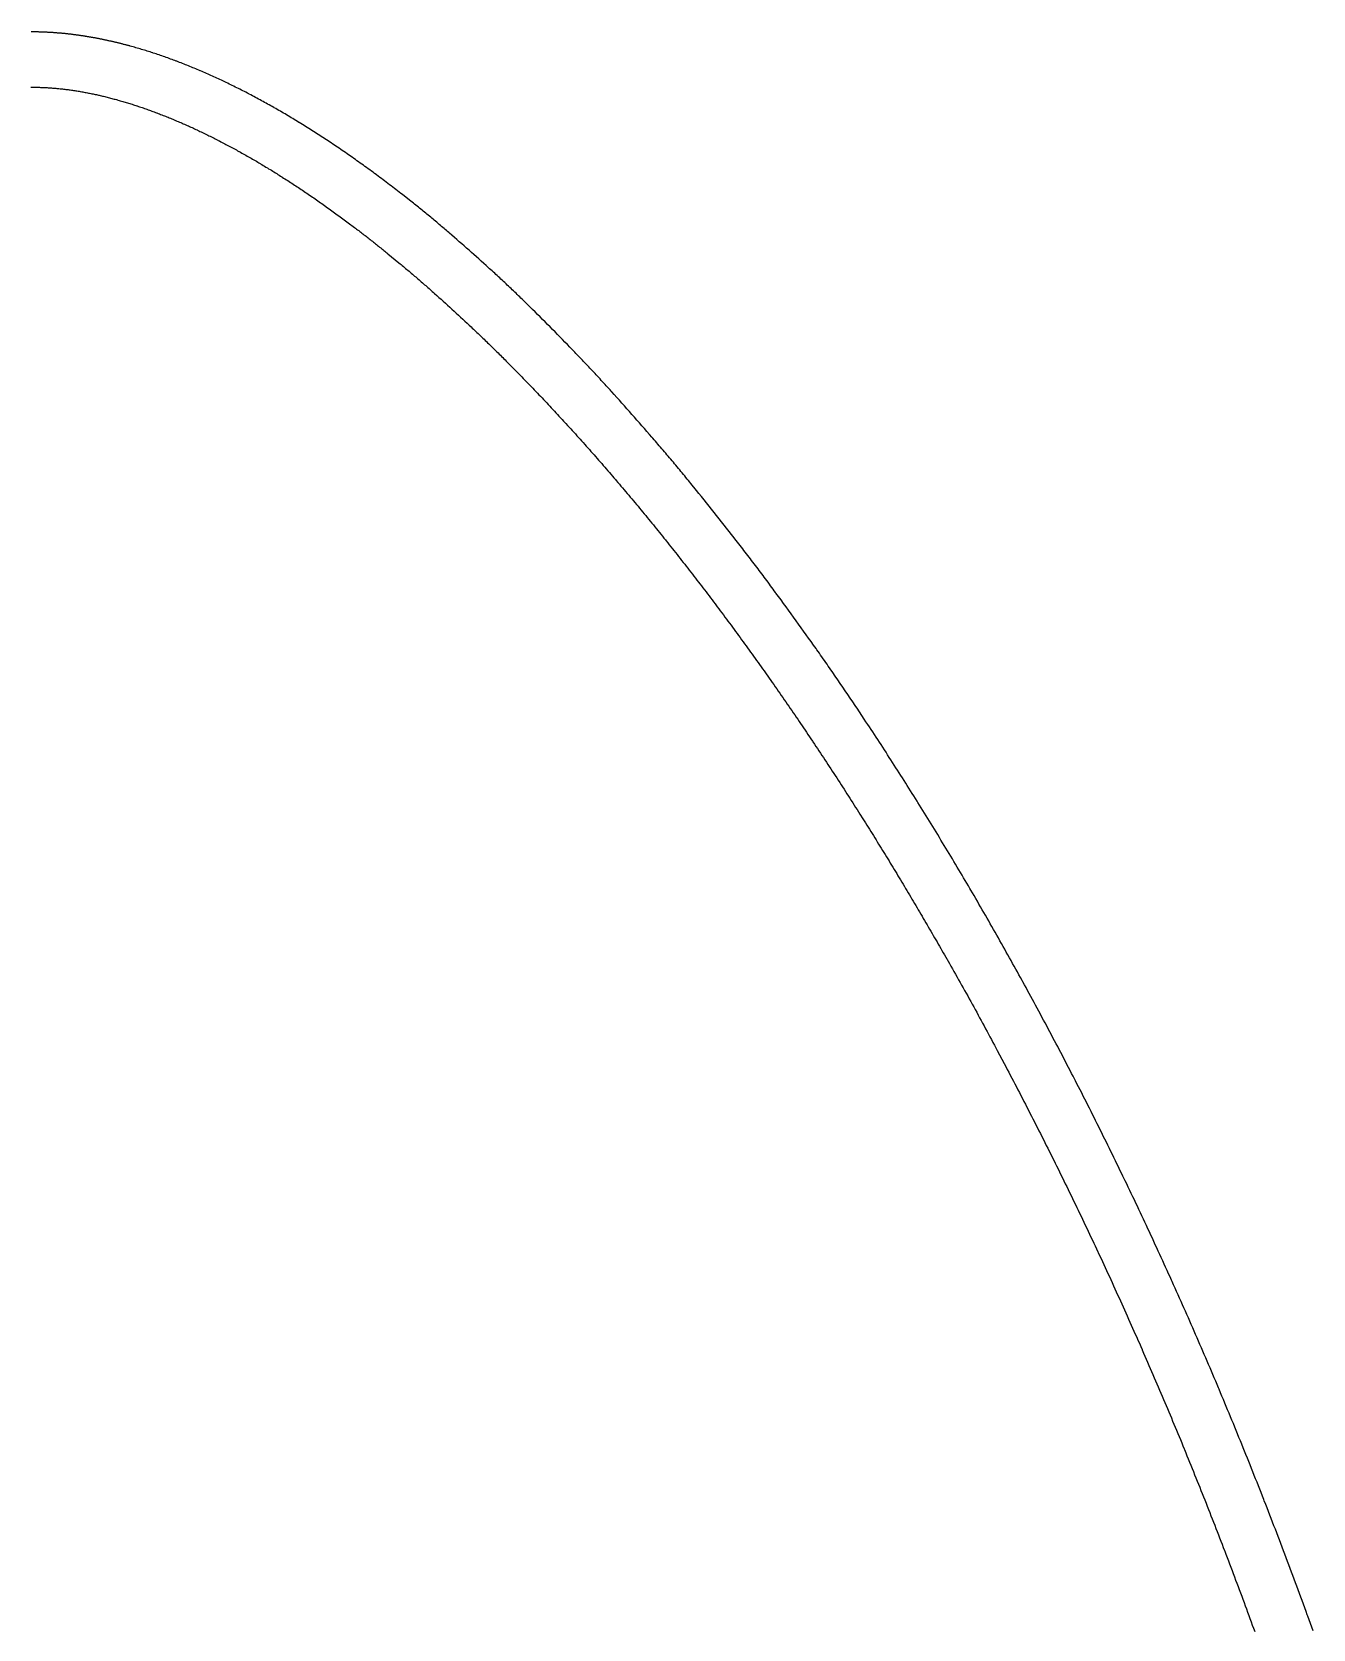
# Model space of a CAD drawing. Extents: x -7325 to -371, y -3238 to 133.
# Drawn here: x -4007.3 to -3677.7, y -1522.4 to -1111.6 of the extents above; entities that cross this region are included whole.
import ezdxf

# ---------------------------------------------------------------- set-up
doc = ezdxf.new("R2010")
doc.units = 0
doc.header["$MEASUREMENT"] = 0
doc.layers.add('NAILERS', color=7, linetype='CONTINUOUS')

msp = doc.modelspace()

# ---------------------------------------------------------------- linework, layer by layer
at = {"layer": 'NAILERS'}
for points in [[(-3677.66, -1522.92), (-3678, -1521.98), (-3678.34, -1521.04), (-3678.68, -1520.09), (-3679.02, -1519.15), (-3679.14, -1518.81), (-3679.47, -1517.89), (-3679.81, -1516.97), (-3680.15, -1516.05), (-3680.48, -1515.13), (-3680.82, -1514.21), (-3681.16, -1513.29), (-3681.5, -1512.37), (-3681.84, -1511.45), (-3682.18, -1510.53), (-3682.52, -1509.62), (-3682.86, -1508.7), (-3683.2, -1507.78), (-3683.54, -1506.86), (-3683.89, -1505.94), (-3684.23, -1505.03), (-3684.58, -1504.11), (-3684.92, -1503.19), (-3685.27, -1502.28), (-3685.62, -1501.36), (-3685.97, -1500.45), (-3686.31, -1499.53), (-3686.66, -1498.61), (-3687.01, -1497.7), (-3687.36, -1496.78), (-3687.72, -1495.87), (-3688.07, -1494.96), (-3688.42, -1494.04), (-3688.78, -1493.13), (-3689.13, -1492.22), (-3689.49, -1491.3), (-3689.84, -1490.39), (-3690.2, -1489.48), (-3690.33, -1489.14), (-3690.68, -1488.25), (-3691.03, -1487.35), (-3691.38, -1486.46), (-3691.73, -1485.57), (-3692.08, -1484.68), (-3692.44, -1483.79), (-3692.79, -1482.91), (-3693.14, -1482.02), (-3693.5, -1481.13), (-3693.85, -1480.24), (-3694.21, -1479.35), (-3694.57, -1478.46), (-3694.92, -1477.58), (-3695.28, -1476.69), (-3695.64, -1475.8), (-3696, -1474.91), (-3696.36, -1474.03), (-3696.72, -1473.14), (-3697.08, -1472.26), (-3697.45, -1471.37), (-3697.81, -1470.48), (-3698.17, -1469.6), (-3698.54, -1468.71), (-3698.9, -1467.83), (-3699.27, -1466.95), (-3699.64, -1466.06), (-3700, -1465.18), (-3700.37, -1464.3), (-3700.74, -1463.41), (-3701.11, -1462.53), (-3701.48, -1461.65), (-3701.85, -1460.76), (-3702, -1460.42), (-3702.36, -1459.56), (-3702.72, -1458.7), (-3703.08, -1457.84), (-3703.45, -1456.98), (-3703.81, -1456.12), (-3704.18, -1455.26), (-3704.55, -1454.4), (-3704.91, -1453.55), (-3705.28, -1452.69), (-3705.65, -1451.83), (-3706.02, -1450.97), (-3706.39, -1450.12), (-3706.76, -1449.26), (-3707.13, -1448.4), (-3707.5, -1447.55), (-3707.88, -1446.69), (-3708.25, -1445.83), (-3708.62, -1444.98), (-3709, -1444.12), (-3709.37, -1443.27), (-3709.75, -1442.41), (-3710.13, -1441.56), (-3710.51, -1440.71), (-3710.88, -1439.85), (-3711.26, -1439), (-3711.64, -1438.15), (-3712.02, -1437.29), (-3712.4, -1436.44), (-3712.78, -1435.59), (-3713.17, -1434.74), (-3713.55, -1433.89), (-3713.93, -1433.04), (-3714.09, -1432.69), (-3714.46, -1431.86), (-3714.84, -1431.03), (-3715.22, -1430.2), (-3715.59, -1429.37), (-3715.97, -1428.55), (-3716.35, -1427.72), (-3716.73, -1426.89), (-3717.1, -1426.06), (-3717.48, -1425.24), (-3717.87, -1424.41), (-3718.25, -1423.58), (-3718.63, -1422.76), (-3719.01, -1421.93), (-3719.39, -1421.11), (-3719.78, -1420.28), (-3720.16, -1419.46), (-3720.55, -1418.63), (-3720.93, -1417.81), (-3721.32, -1416.99), (-3721.71, -1416.16), (-3722.1, -1415.34), (-3722.48, -1414.52), (-3722.87, -1413.7), (-3723.26, -1412.87), (-3723.65, -1412.05), (-3724.04, -1411.23), (-3724.44, -1410.41), (-3724.83, -1409.59), (-3725.22, -1408.77), (-3725.62, -1407.95), (-3726.01, -1407.13), (-3726.41, -1406.31), (-3726.57, -1405.96), (-3726.96, -1405.16), (-3727.35, -1404.36), (-3727.73, -1403.57), (-3728.12, -1402.77), (-3728.51, -1401.97), (-3728.9, -1401.18), (-3729.28, -1400.38), (-3729.67, -1399.59), (-3730.06, -1398.79), (-3730.46, -1398), (-3730.85, -1397.21), (-3731.24, -1396.41), (-3731.63, -1395.62), (-3732.03, -1394.82), (-3732.42, -1394.03), (-3732.82, -1393.24), (-3733.21, -1392.45), (-3733.61, -1391.66), (-3734.01, -1390.86), (-3734.4, -1390.07), (-3734.8, -1389.28), (-3735.2, -1388.49), (-3735.6, -1387.7), (-3736, -1386.91), (-3736.4, -1386.12), (-3736.8, -1385.33), (-3737.2, -1384.54), (-3737.61, -1383.75), (-3738.01, -1382.97), (-3738.41, -1382.18), (-3738.82, -1381.39), (-3739.22, -1380.6), (-3739.41, -1380.25), (-3739.8, -1379.49), (-3740.2, -1378.72), (-3740.59, -1377.96), (-3740.99, -1377.19), (-3741.39, -1376.43), (-3741.78, -1375.67), (-3742.18, -1374.9), (-3742.58, -1374.14), (-3742.98, -1373.38), (-3743.38, -1372.62), (-3743.78, -1371.86), (-3744.18, -1371.09), (-3744.59, -1370.33), (-3744.99, -1369.57), (-3745.39, -1368.81), (-3745.8, -1368.05), (-3746.2, -1367.29), (-3746.61, -1366.53), (-3747.01, -1365.78), (-3747.42, -1365.02), (-3747.83, -1364.26), (-3748.23, -1363.5), (-3748.64, -1362.74), (-3749.05, -1361.99), (-3749.46, -1361.23), (-3749.87, -1360.47), (-3750.28, -1359.72), (-3750.7, -1358.96), (-3751.11, -1358.21), (-3751.52, -1357.45), (-3751.93, -1356.7), (-3752.35, -1355.94), (-3752.54, -1355.59), (-3752.95, -1354.85), (-3753.35, -1354.12), (-3753.75, -1353.39), (-3754.16, -1352.66), (-3754.56, -1351.93), (-3754.97, -1351.2), (-3755.38, -1350.47), (-3755.78, -1349.74), (-3756.19, -1349.01), (-3756.6, -1348.28), (-3757.01, -1347.55), (-3757.42, -1346.83), (-3757.83, -1346.1), (-3758.24, -1345.37), (-3758.65, -1344.64), (-3759.06, -1343.92), (-3759.47, -1343.19), (-3759.89, -1342.47), (-3760.3, -1341.74), (-3760.72, -1341.02), (-3761.13, -1340.29), (-3761.55, -1339.57), (-3761.96, -1338.84), (-3762.38, -1338.12), (-3762.8, -1337.39), (-3763.22, -1336.67), (-3763.63, -1335.95), (-3764.05, -1335.23), (-3764.47, -1334.5), (-3764.89, -1333.78), (-3765.32, -1333.06), (-3765.74, -1332.34), (-3765.95, -1331.98), (-3766.36, -1331.28), (-3766.77, -1330.59), (-3767.18, -1329.89), (-3767.59, -1329.19), (-3768, -1328.5), (-3768.41, -1327.8), (-3768.83, -1327.1), (-3769.24, -1326.41), (-3769.65, -1325.71), (-3770.07, -1325.02), (-3770.48, -1324.32), (-3770.9, -1323.63), (-3771.32, -1322.93), (-3771.73, -1322.24), (-3772.15, -1321.55), (-3772.57, -1320.86), (-3772.99, -1320.16), (-3773.41, -1319.47), (-3773.83, -1318.78), (-3774.25, -1318.09), (-3774.67, -1317.4), (-3775.09, -1316.71), (-3775.52, -1316.02), (-3775.94, -1315.33), (-3776.36, -1314.64), (-3776.79, -1313.95), (-3777.21, -1313.26), (-3777.64, -1312.57), (-3778.07, -1311.88), (-3778.49, -1311.2), (-3778.92, -1310.51), (-3779.35, -1309.82), (-3779.57, -1309.46), (-3779.99, -1308.8), (-3780.4, -1308.13), (-3780.82, -1307.47), (-3781.24, -1306.81), (-3781.65, -1306.15), (-3782.07, -1305.48), (-3782.49, -1304.82), (-3782.91, -1304.16), (-3783.33, -1303.5), (-3783.75, -1302.84), (-3784.17, -1302.18), (-3784.59, -1301.52), (-3785.01, -1300.86), (-3785.43, -1300.2), (-3785.86, -1299.54), (-3786.28, -1298.88), (-3786.7, -1298.23), (-3787.13, -1297.57), (-3787.55, -1296.91), (-3787.98, -1296.26), (-3788.41, -1295.6), (-3788.83, -1294.94), (-3789.26, -1294.29), (-3789.69, -1293.63), (-3790.12, -1292.98), (-3790.55, -1292.32), (-3790.98, -1291.67), (-3791.41, -1291.02), (-3791.84, -1290.36), (-3792.27, -1289.71), (-3792.71, -1289.06), (-3793.14, -1288.4), (-3795.01, -1285.59), (-3795.32, -1285.12), (-3795.64, -1284.64), (-3795.96, -1284.17), (-3796.28, -1283.69), (-3796.6, -1283.22), (-3796.92, -1282.74), (-3797.24, -1282.27), (-3797.56, -1281.79), (-3797.88, -1281.32), (-3798.2, -1280.85), (-3798.52, -1280.37), (-3798.84, -1279.9), (-3799.16, -1279.43), (-3799.49, -1278.96), (-3799.81, -1278.48), (-3800.13, -1278.01), (-3800.46, -1277.54), (-3800.78, -1277.07), (-3801.11, -1276.6), (-3801.43, -1276.13), (-3801.76, -1275.66), (-3802.08, -1275.19), (-3802.41, -1274.72), (-3802.74, -1274.25), (-3803.06, -1273.78), (-3803.39, -1273.31), (-3803.72, -1272.85), (-3804.05, -1272.38), (-3804.38, -1271.91), (-3804.71, -1271.44), (-3805.04, -1270.98), (-3805.37, -1270.51), (-3805.56, -1270.24), (-3806.2, -1269.34), (-3806.84, -1268.44), (-3807.48, -1267.54), (-3808.12, -1266.65), (-3808.76, -1265.75), (-3809.4, -1264.85), (-3810.05, -1263.96), (-3810.69, -1263.06), (-3811.34, -1262.17), (-3811.98, -1261.28), (-3812.63, -1260.38), (-3813.28, -1259.49), (-3813.93, -1258.6), (-3814.57, -1257.71), (-3815.23, -1256.82), (-3815.88, -1255.93), (-3815.98, -1255.79), (-3816.3, -1255.35), (-3816.62, -1254.92), (-3816.94, -1254.48), (-3817.26, -1254.05), (-3817.58, -1253.61), (-3817.9, -1253.18), (-3818.22, -1252.74), (-3818.55, -1252.31), (-3818.87, -1251.88), (-3819.19, -1251.44), (-3819.52, -1251.01), (-3819.84, -1250.58), (-3820.17, -1250.15), (-3820.49, -1249.71), (-3820.82, -1249.28), (-3821.15, -1248.85), (-3821.47, -1248.42), (-3821.8, -1247.99), (-3822.13, -1247.56), (-3822.46, -1247.13), (-3822.78, -1246.7), (-3823.11, -1246.27), (-3823.44, -1245.84), (-3823.77, -1245.41), (-3824.1, -1244.98), (-3824.43, -1244.56), (-3824.76, -1244.13), (-3825.1, -1243.7), (-3825.43, -1243.27), (-3825.76, -1242.85), (-3826.09, -1242.42), (-3826.43, -1241.99), (-3826.63, -1241.73), (-3827.28, -1240.91), (-3827.92, -1240.09), (-3828.56, -1239.28), (-3829.2, -1238.46), (-3829.85, -1237.64), (-3830.49, -1236.83), (-3831.14, -1236.01), (-3831.79, -1235.2), (-3832.44, -1234.39), (-3833.09, -1233.58), (-3833.73, -1232.77), (-3834.39, -1231.95), (-3835.04, -1231.14), (-3835.69, -1230.33), (-3836.34, -1229.53), (-3837, -1228.72), (-3837.1, -1228.58), (-3837.42, -1228.19), (-3837.75, -1227.79), (-3838.07, -1227.4), (-3838.39, -1227.01), (-3838.71, -1226.61), (-3839.03, -1226.22), (-3839.36, -1225.82), (-3839.68, -1225.43), (-3840, -1225.04), (-3840.33, -1224.65), (-3840.65, -1224.26), (-3840.98, -1223.86), (-3841.3, -1223.47), (-3841.63, -1223.08), (-3841.96, -1222.69), (-3842.28, -1222.3), (-3842.61, -1221.91), (-3842.94, -1221.52), (-3843.27, -1221.13), (-3843.6, -1220.75), (-3843.93, -1220.36), (-3844.25, -1219.97), (-3844.58, -1219.58), (-3844.91, -1219.19), (-3845.25, -1218.81), (-3845.58, -1218.42), (-3845.91, -1218.03), (-3846.24, -1217.65), (-3846.57, -1217.26), (-3846.91, -1216.88), (-3847.24, -1216.49), (-3847.57, -1216.11), (-3847.8, -1215.85), (-3848.44, -1215.11), (-3849.08, -1214.38), (-3849.72, -1213.64), (-3850.36, -1212.91), (-3851.01, -1212.18), (-3851.65, -1211.45), (-3852.3, -1210.72), (-3852.94, -1209.99), (-3853.59, -1209.26), (-3854.23, -1208.53), (-3854.88, -1207.8), (-3855.53, -1207.07), (-3856.18, -1206.35), (-3856.83, -1205.62), (-3857.48, -1204.9), (-3858.13, -1204.17), (-3858.25, -1204.04), (-3858.57, -1203.69), (-3858.89, -1203.34), (-3859.21, -1202.98), (-3859.53, -1202.63), (-3859.85, -1202.28), (-3860.17, -1201.93), (-3860.49, -1201.58), (-3860.82, -1201.22), (-3861.14, -1200.87), (-3861.46, -1200.52), (-3861.79, -1200.17), (-3862.11, -1199.83), (-3862.43, -1199.48), (-3862.76, -1199.13), (-3863.08, -1198.78), (-3863.41, -1198.43), (-3863.73, -1198.08), (-3864.06, -1197.74), (-3864.39, -1197.39), (-3864.71, -1197.04), (-3865.04, -1196.7), (-3865.37, -1196.35), (-3865.7, -1196.01), (-3866.02, -1195.66), (-3866.35, -1195.32), (-3866.68, -1194.98), (-3867.01, -1194.63), (-3867.34, -1194.29), (-3867.67, -1193.95), (-3868.01, -1193.6), (-3868.34, -1193.26), (-3868.67, -1192.92), (-3868.92, -1192.67), (-3869.55, -1192.02), (-3870.18, -1191.37), (-3870.82, -1190.72), (-3871.46, -1190.07), (-3872.09, -1189.42), (-3872.73, -1188.78), (-3873.37, -1188.13), (-3874.01, -1187.49), (-3874.65, -1186.84), (-3875.29, -1186.2), (-3875.93, -1185.56), (-3876.57, -1184.92), (-3877.22, -1184.27), (-3877.86, -1183.63), (-3878.51, -1183), (-3879.15, -1182.36), (-3879.28, -1182.23), (-3879.6, -1181.92), (-3879.91, -1181.61), (-3880.23, -1181.3), (-3880.54, -1180.99), (-3880.86, -1180.68), (-3881.18, -1180.37), (-3881.5, -1180.06), (-3881.81, -1179.76), (-3882.13, -1179.45), (-3882.45, -1179.14), (-3882.77, -1178.83), (-3883.09, -1178.53), (-3883.41, -1178.22), (-3883.73, -1177.92), (-3884.05, -1177.61), (-3884.38, -1177.31), (-3884.7, -1177), (-3885.02, -1176.7), (-3885.34, -1176.4), (-3885.67, -1176.09), (-3885.99, -1175.79), (-3886.31, -1175.49), (-3886.64, -1175.19), (-3886.96, -1174.89), (-3887.29, -1174.59), (-3887.61, -1174.29), (-3887.94, -1173.99), (-3888.26, -1173.69), (-3888.59, -1173.39), (-3888.92, -1173.09), (-3889.25, -1172.79), (-3889.57, -1172.5), (-3889.84, -1172.25), (-3890.46, -1171.69), (-3891.09, -1171.13), (-3891.71, -1170.57), (-3892.34, -1170), (-3892.97, -1169.44), (-3893.59, -1168.88), (-3894.22, -1168.33), (-3894.85, -1167.77), (-3895.48, -1167.21), (-3896.11, -1166.65), (-3896.74, -1166.1), (-3897.37, -1165.55), (-3898.01, -1164.99), (-3898.64, -1164.44), (-3899.28, -1163.89), (-3899.91, -1163.34), (-3900.05, -1163.22), (-3900.36, -1162.95), (-3900.67, -1162.68), (-3900.98, -1162.42), (-3901.29, -1162.15), (-3901.6, -1161.89), (-3901.91, -1161.62), (-3902.22, -1161.36), (-3902.53, -1161.09), (-3902.85, -1160.83), (-3903.16, -1160.57), (-3903.47, -1160.3), (-3903.79, -1160.04), (-3904.1, -1159.78), (-3904.42, -1159.52), (-3904.73, -1159.26), (-3905.05, -1159), (-3905.36, -1158.74), (-3905.68, -1158.48), (-3906, -1158.22), (-3906.31, -1157.96), (-3906.63, -1157.7), (-3906.95, -1157.45), (-3907.27, -1157.19), (-3907.59, -1156.93), (-3907.9, -1156.68), (-3908.22, -1156.42), (-3908.54, -1156.17), (-3908.86, -1155.91), (-3909.18, -1155.66), (-3909.51, -1155.41), (-3909.83, -1155.15), (-3910.15, -1154.9), (-3912.01, -1153.44), (-3912.42, -1153.12), (-3912.83, -1152.8), (-3913.25, -1152.48), (-3913.66, -1152.16), (-3914.07, -1151.84), (-3914.49, -1151.52), (-3914.9, -1151.2), (-3915.32, -1150.89), (-3915.73, -1150.57), (-3916.15, -1150.25), (-3916.57, -1149.94), (-3916.99, -1149.62), (-3917.4, -1149.31), (-3917.82, -1149), (-3918.24, -1148.69), (-3918.66, -1148.37), (-3918.76, -1148.3), (-3919.17, -1148), (-3919.57, -1147.7), (-3919.98, -1147.4), (-3920.39, -1147.1), (-3920.8, -1146.8), (-3921.21, -1146.5), (-3921.63, -1146.2), (-3922.04, -1145.91), (-3922.45, -1145.61), (-3922.86, -1145.32), (-3923.28, -1145.02), (-3923.69, -1144.73), (-3924.1, -1144.43), (-3924.52, -1144.14), (-3924.93, -1143.85), (-3925.35, -1143.56), (-3925.45, -1143.49), (-3925.85, -1143.21), (-3926.26, -1142.93), (-3926.66, -1142.64), (-3927.07, -1142.37), (-3927.47, -1142.09), (-3927.88, -1141.81), (-3928.29, -1141.53), (-3928.7, -1141.25), (-3929.1, -1140.98), (-3929.51, -1140.7), (-3929.92, -1140.43), (-3930.33, -1140.15), (-3930.74, -1139.88), (-3931.15, -1139.61), (-3931.56, -1139.34), (-3931.97, -1139.07), (-3932.07, -1139), (-3932.47, -1138.74), (-3932.87, -1138.48), (-3933.28, -1138.22), (-3933.68, -1137.96), (-3934.08, -1137.7), (-3934.48, -1137.44), (-3934.88, -1137.19), (-3935.29, -1136.93), (-3935.69, -1136.67), (-3936.09, -1136.42), (-3936.5, -1136.17), (-3936.9, -1135.91), (-3937.31, -1135.66), (-3937.72, -1135.41), (-3938.12, -1135.16), (-3938.53, -1134.91), (-3938.63, -1134.85), (-3939.03, -1134.6), (-3939.42, -1134.36), (-3939.82, -1134.12), (-3940.21, -1133.88), (-3940.61, -1133.65), (-3941.01, -1133.41), (-3941.41, -1133.17), (-3941.81, -1132.94), (-3942.21, -1132.7), (-3942.6, -1132.47), (-3943, -1132.23), (-3943.41, -1132), (-3943.81, -1131.77), (-3944.21, -1131.54), (-3944.61, -1131.31), (-3945.01, -1131.08), (-3945.11, -1131.02), (-3945.5, -1130.8), (-3945.89, -1130.58), (-3946.29, -1130.36), (-3946.68, -1130.14), (-3947.07, -1129.93), (-3947.46, -1129.71), (-3947.85, -1129.49), (-3948.25, -1129.28), (-3948.64, -1129.06), (-3949.04, -1128.85), (-3949.43, -1128.64), (-3949.83, -1128.43), (-3950.22, -1128.21), (-3950.62, -1128), (-3951.02, -1127.8), (-3951.41, -1127.59), (-3951.52, -1127.53), (-3951.9, -1127.33), (-3952.29, -1127.13), (-3952.67, -1126.94), (-3953.06, -1126.74), (-3953.45, -1126.54), (-3953.83, -1126.34), (-3954.22, -1126.15), (-3954.61, -1125.95), (-3955, -1125.76), (-3955.39, -1125.57), (-3955.78, -1125.38), (-3956.17, -1125.19), (-3956.56, -1125), (-3956.95, -1124.81), (-3957.34, -1124.62), (-3957.73, -1124.43), (-3957.83, -1124.38), (-3958.21, -1124.2), (-3958.59, -1124.02), (-3958.97, -1123.85), (-3959.35, -1123.67), (-3959.73, -1123.49), (-3960.12, -1123.32), (-3960.5, -1123.14), (-3960.88, -1122.97), (-3961.26, -1122.8), (-3961.65, -1122.63), (-3962.03, -1122.46), (-3962.42, -1122.29), (-3962.8, -1122.12), (-3963.19, -1121.95), (-3963.57, -1121.78), (-3963.96, -1121.62), (-3964.06, -1121.57), (-3964.43, -1121.41), (-3964.81, -1121.26), (-3965.18, -1121.1), (-3965.56, -1120.94), (-3965.93, -1120.79), (-3966.31, -1120.63), (-3966.68, -1120.48), (-3967.06, -1120.33), (-3967.44, -1120.18), (-3967.82, -1120.03), (-3968.19, -1119.88), (-3968.57, -1119.73), (-3968.95, -1119.58), (-3969.33, -1119.43), (-3969.71, -1119.29), (-3970.09, -1119.14), (-3970.19, -1119.11), (-3970.56, -1118.97), (-3970.93, -1118.83), (-3971.29, -1118.69), (-3971.66, -1118.56), (-3972.03, -1118.42), (-3972.4, -1118.29), (-3972.77, -1118.16), (-3973.14, -1118.03), (-3973.52, -1117.9), (-3973.89, -1117.77), (-3974.26, -1117.64), (-3974.63, -1117.51), (-3975, -1117.39), (-3975.38, -1117.26), (-3975.75, -1117.14), (-3976.12, -1117.02), (-3976.22, -1116.99), (-3976.58, -1116.87), (-3976.94, -1116.75), (-3977.31, -1116.64), (-3977.67, -1116.52), (-3978.03, -1116.41), (-3978.4, -1116.3), (-3978.76, -1116.19), (-3979.12, -1116.08), (-3979.49, -1115.97), (-3979.85, -1115.86), (-3980.22, -1115.75), (-3980.58, -1115.65), (-3980.95, -1115.54), (-3981.32, -1115.44), (-3981.68, -1115.34), (-3982.05, -1115.24), (-3982.14, -1115.21), (-3982.32, -1115.16), (-3982.5, -1115.11), (-3982.68, -1115.07), (-3982.85, -1115.02), (-3983.03, -1114.97), (-3983.21, -1114.93), (-3983.39, -1114.88), (-3983.57, -1114.83), (-3983.75, -1114.79), (-3983.92, -1114.74), (-3984.1, -1114.69), (-3984.28, -1114.65), (-3984.46, -1114.6), (-3984.64, -1114.56), (-3984.82, -1114.52), (-3985, -1114.47), (-3985.18, -1114.43), (-3985.35, -1114.38), (-3985.53, -1114.34), (-3985.71, -1114.3), (-3985.89, -1114.26), (-3986.07, -1114.21), (-3986.25, -1114.17), (-3986.43, -1114.13), (-3986.61, -1114.09), (-3986.79, -1114.05), (-3986.97, -1114.01), (-3987.15, -1113.97), (-3987.33, -1113.93), (-3987.51, -1113.89), (-3987.69, -1113.85), (-3987.87, -1113.81), (-3987.96, -1113.79), (-3988.13, -1113.75), (-3988.3, -1113.71), (-3988.48, -1113.67), (-3988.65, -1113.64), (-3988.83, -1113.6), (-3989, -1113.56), (-3989.18, -1113.53), (-3989.35, -1113.49), (-3989.53, -1113.46), (-3989.7, -1113.42), (-3989.88, -1113.39), (-3990.05, -1113.35), (-3990.23, -1113.32), (-3990.4, -1113.29), (-3990.58, -1113.25), (-3990.75, -1113.22), (-3990.93, -1113.19), (-3991.11, -1113.15), (-3991.28, -1113.12), (-3991.46, -1113.09), (-3991.63, -1113.06), (-3991.81, -1113.03), (-3991.98, -1112.99), (-3992.16, -1112.96), (-3992.34, -1112.93), (-3992.51, -1112.9), (-3992.69, -1112.87), (-3992.86, -1112.84), (-3993.04, -1112.82), (-3993.22, -1112.79), (-3993.39, -1112.76), (-3993.57, -1112.73), (-3993.65, -1112.72), (-3993.82, -1112.69), (-3993.99, -1112.66), (-3994.17, -1112.64), (-3994.34, -1112.61), (-3994.51, -1112.58), (-3994.68, -1112.56), (-3994.85, -1112.53), (-3995.02, -1112.51), (-3995.19, -1112.48), (-3995.37, -1112.46), (-3995.54, -1112.44), (-3995.71, -1112.41), (-3995.88, -1112.39), (-3996.05, -1112.37), (-3996.22, -1112.34), (-3996.4, -1112.32), (-3996.57, -1112.3), (-3996.74, -1112.28), (-3996.91, -1112.26), (-3997.08, -1112.23), (-3997.26, -1112.21), (-3997.43, -1112.19), (-3997.6, -1112.17), (-3997.77, -1112.15), (-3997.94, -1112.13), (-3998.12, -1112.11), (-3998.29, -1112.1), (-3998.46, -1112.08), (-3998.63, -1112.06), (-3998.81, -1112.04), (-3998.98, -1112.02), (-3999.15, -1112.01), (-3999.21, -1112), (-3999.38, -1111.98), (-3999.55, -1111.97), (-3999.72, -1111.95), (-3999.88, -1111.94), (-4000.05, -1111.92), (-4000.22, -1111.91), (-4000.39, -1111.89), (-4000.56, -1111.88), (-4000.73, -1111.87), (-4000.9, -1111.85), (-4001.07, -1111.84), (-4001.24, -1111.83), (-4001.41, -1111.81), (-4001.57, -1111.8), (-4001.74, -1111.79), (-4001.91, -1111.78), (-4002.08, -1111.77), (-4002.25, -1111.76), (-4002.42, -1111.75), (-4002.59, -1111.74), (-4002.76, -1111.73), (-4002.93, -1111.72), (-4003.1, -1111.71), (-4003.27, -1111.7), (-4003.44, -1111.69), (-4003.61, -1111.68), (-4003.78, -1111.68), (-4003.94, -1111.67), (-4004.11, -1111.66), (-4004.28, -1111.65), (-4004.45, -1111.65), (-4004.62, -1111.64), (-4004.79, -1111.64), (-4004.96, -1111.63), (-4005.13, -1111.63), (-4005.3, -1111.62), (-4005.47, -1111.62), (-4005.64, -1111.61), (-4005.81, -1111.61), (-4005.98, -1111.61), (-4006.15, -1111.61), (-4006.32, -1111.6), (-4006.49, -1111.6), (-4006.66, -1111.6), (-4006.83, -1111.6), (-4007, -1111.6), (-4007.17, -1111.6), (-4007.34, -1111.6), (-4007.5, -1111.6)], [(-4007.61, -1125.82), (-4007.34, -1125.82), (-4007.06, -1125.82), (-4006.78, -1125.82), (-4006.51, -1125.82), (-4006.23, -1125.82), (-4005.95, -1125.83), (-4005.68, -1125.84), (-4005.4, -1125.84), (-4005.12, -1125.85), (-4004.85, -1125.86), (-4004.57, -1125.87), (-4004.29, -1125.89), (-4004.02, -1125.9), (-4004, -1125.9), (-4003.72, -1125.91), (-4003.44, -1125.93), (-4003.16, -1125.95), (-4002.88, -1125.96), (-4002.6, -1125.98), (-4002.33, -1126), (-4002.05, -1126.02), (-4001.77, -1126.05), (-4001.49, -1126.07), (-4001.21, -1126.09), (-4000.93, -1126.12), (-4000.66, -1126.15), (-4000.38, -1126.17), (-4000.1, -1126.2), (-3999.82, -1126.23), (-3999.55, -1126.26), (-3999.48, -1126.27), (-3999.19, -1126.3), (-3998.9, -1126.34), (-3998.62, -1126.37), (-3998.33, -1126.41), (-3998.05, -1126.44), (-3997.76, -1126.48), (-3997.48, -1126.52), (-3997.19, -1126.56), (-3996.91, -1126.6), (-3996.62, -1126.64), (-3996.34, -1126.69), (-3996.05, -1126.73), (-3995.77, -1126.78), (-3995.48, -1126.82), (-3995.2, -1126.87), (-3994.92, -1126.92), (-3994.84, -1126.93), (-3994.54, -1126.98), (-3994.25, -1127.03), (-3993.96, -1127.09), (-3993.67, -1127.14), (-3993.37, -1127.2), (-3993.08, -1127.25), (-3992.79, -1127.31), (-3992.5, -1127.37), (-3992.2, -1127.43), (-3991.91, -1127.48), (-3991.62, -1127.55), (-3991.33, -1127.61), (-3991.04, -1127.67), (-3990.75, -1127.73), (-3990.46, -1127.8), (-3990.17, -1127.86), (-3990.08, -1127.88), (-3989.78, -1127.95), (-3989.48, -1128.02), (-3989.18, -1128.09), (-3988.88, -1128.16), (-3988.58, -1128.24), (-3988.28, -1128.31), (-3987.99, -1128.38), (-3987.69, -1128.46), (-3987.39, -1128.53), (-3987.09, -1128.61), (-3986.79, -1128.69), (-3986.49, -1128.77), (-3986.2, -1128.85), (-3985.9, -1128.93), (-3985.6, -1129.01), (-3985.3, -1129.09), (-3985.22, -1129.12), (-3984.91, -1129.2), (-3984.6, -1129.29), (-3984.3, -1129.38), (-3983.99, -1129.47), (-3983.69, -1129.56), (-3983.38, -1129.65), (-3983.07, -1129.74), (-3982.77, -1129.83), (-3982.46, -1129.93), (-3982.16, -1130.02), (-3981.85, -1130.12), (-3981.55, -1130.21), (-3981.24, -1130.31), (-3980.94, -1130.41), (-3980.64, -1130.51), (-3980.33, -1130.61), (-3980.25, -1130.64), (-3979.93, -1130.74), (-3979.62, -1130.84), (-3979.31, -1130.95), (-3978.99, -1131.06), (-3978.68, -1131.16), (-3978.37, -1131.27), (-3978.06, -1131.38), (-3977.75, -1131.49), (-3977.43, -1131.6), (-3977.12, -1131.71), (-3976.81, -1131.83), (-3976.5, -1131.94), (-3976.19, -1132.05), (-3975.88, -1132.17), (-3975.57, -1132.28), (-3975.26, -1132.4), (-3975.18, -1132.43), (-3974.86, -1132.56), (-3974.54, -1132.68), (-3974.22, -1132.8), (-3973.9, -1132.92), (-3973.58, -1133.05), (-3973.26, -1133.17), (-3972.94, -1133.3), (-3972.63, -1133.43), (-3972.31, -1133.56), (-3971.99, -1133.68), (-3971.67, -1133.81), (-3971.36, -1133.94), (-3971.04, -1134.07), (-3970.73, -1134.21), (-3970.41, -1134.34), (-3970.1, -1134.47), (-3970.01, -1134.51), (-3969.68, -1134.65), (-3969.36, -1134.79), (-3969.03, -1134.93), (-3968.71, -1135.07), (-3968.38, -1135.21), (-3968.06, -1135.35), (-3967.74, -1135.5), (-3967.41, -1135.64), (-3967.09, -1135.78), (-3966.77, -1135.93), (-3966.44, -1136.08), (-3966.12, -1136.22), (-3965.8, -1136.37), (-3965.48, -1136.52), (-3965.16, -1136.67), (-3964.84, -1136.82), (-3964.75, -1136.86), (-3964.42, -1137.01), (-3964.09, -1137.17), (-3963.76, -1137.33), (-3963.43, -1137.49), (-3963.1, -1137.64), (-3962.77, -1137.8), (-3962.44, -1137.96), (-3962.11, -1138.12), (-3961.78, -1138.29), (-3961.46, -1138.45), (-3961.13, -1138.61), (-3960.8, -1138.77), (-3960.47, -1138.94), (-3960.15, -1139.1), (-3959.82, -1139.27), (-3959.49, -1139.44), (-3959.41, -1139.48), (-3959.07, -1139.65), (-3958.74, -1139.83), (-3958.4, -1140), (-3958.06, -1140.17), (-3957.73, -1140.35), (-3957.4, -1140.53), (-3957.06, -1140.7), (-3956.73, -1140.88), (-3956.39, -1141.06), (-3956.06, -1141.24), (-3955.73, -1141.42), (-3955.4, -1141.6), (-3955.06, -1141.78), (-3954.73, -1141.96), (-3954.4, -1142.14), (-3954.07, -1142.32), (-3953.98, -1142.37), (-3953.64, -1142.56), (-3953.3, -1142.75), (-3952.96, -1142.94), (-3952.62, -1143.13), (-3952.28, -1143.32), (-3951.94, -1143.52), (-3951.6, -1143.71), (-3951.27, -1143.9), (-3950.93, -1144.1), (-3950.59, -1144.29), (-3950.25, -1144.49), (-3949.91, -1144.69), (-3949.58, -1144.88), (-3949.24, -1145.08), (-3948.91, -1145.28), (-3948.57, -1145.48), (-3948.49, -1145.53), (-3948.14, -1145.73), (-3947.8, -1145.94), (-3947.45, -1146.15), (-3947.11, -1146.36), (-3946.76, -1146.56), (-3946.42, -1146.77), (-3946.07, -1146.98), (-3945.73, -1147.19), (-3945.39, -1147.4), (-3945.05, -1147.61), (-3944.7, -1147.83), (-3944.36, -1148.04), (-3944.02, -1148.25), (-3943.68, -1148.47), (-3943.34, -1148.68), (-3943, -1148.9), (-3942.92, -1148.95), (-3942.57, -1149.17), (-3942.22, -1149.39), (-3941.87, -1149.62), (-3941.52, -1149.84), (-3941.17, -1150.07), (-3940.82, -1150.29), (-3940.48, -1150.52), (-3940.13, -1150.74), (-3939.78, -1150.97), (-3939.44, -1151.2), (-3939.09, -1151.43), (-3938.74, -1151.65), (-3938.4, -1151.88), (-3938.05, -1152.11), (-3937.71, -1152.34), (-3937.37, -1152.58), (-3937.29, -1152.63), (-3936.93, -1152.87), (-3936.58, -1153.11), (-3936.23, -1153.35), (-3935.87, -1153.59), (-3935.52, -1153.83), (-3935.17, -1154.07), (-3934.82, -1154.31), (-3934.47, -1154.55), (-3934.12, -1154.8), (-3933.77, -1155.04), (-3933.42, -1155.28), (-3933.07, -1155.53), (-3932.72, -1155.77), (-3932.37, -1156.02), (-3932.02, -1156.27), (-3931.67, -1156.51), (-3931.59, -1156.57), (-3931.24, -1156.82), (-3930.88, -1157.08), (-3930.52, -1157.34), (-3930.17, -1157.59), (-3929.81, -1157.85), (-3929.46, -1158.11), (-3929.1, -1158.36), (-3928.75, -1158.62), (-3928.39, -1158.88), (-3928.04, -1159.14), (-3927.68, -1159.4), (-3927.33, -1159.66), (-3926.98, -1159.92), (-3926.63, -1160.18), (-3926.28, -1160.45), (-3925.92, -1160.71), (-3924.35, -1161.89), (-3924.07, -1162.1), (-3923.8, -1162.3), (-3923.53, -1162.51), (-3923.25, -1162.71), (-3922.98, -1162.92), (-3922.71, -1163.13), (-3922.44, -1163.34), (-3922.16, -1163.55), (-3921.89, -1163.75), (-3921.62, -1163.96), (-3921.35, -1164.17), (-3921.08, -1164.38), (-3920.81, -1164.59), (-3920.54, -1164.8), (-3920.27, -1165.01), (-3920, -1165.23), (-3919.73, -1165.44), (-3919.46, -1165.65), (-3919.19, -1165.86), (-3918.93, -1166.08), (-3918.66, -1166.29), (-3918.39, -1166.5), (-3918.12, -1166.72), (-3917.86, -1166.93), (-3917.59, -1167.15), (-3917.32, -1167.36), (-3917.06, -1167.58), (-3916.79, -1167.79), (-3916.53, -1168.01), (-3916.26, -1168.23), (-3916, -1168.44), (-3915.73, -1168.66), (-3912.91, -1170.98), (-3912.62, -1171.22), (-3912.33, -1171.46), (-3912.04, -1171.7), (-3911.75, -1171.94), (-3911.46, -1172.19), (-3911.17, -1172.43), (-3910.88, -1172.67), (-3910.59, -1172.91), (-3910.3, -1173.16), (-3910.01, -1173.4), (-3909.72, -1173.65), (-3909.44, -1173.89), (-3909.15, -1174.14), (-3908.86, -1174.38), (-3908.57, -1174.63), (-3908.29, -1174.87), (-3908, -1175.12), (-3907.71, -1175.37), (-3907.43, -1175.61), (-3907.14, -1175.86), (-3906.86, -1176.11), (-3906.57, -1176.36), (-3906.29, -1176.61), (-3906, -1176.86), (-3905.72, -1177.11), (-3905.44, -1177.36), (-3905.15, -1177.61), (-3904.87, -1177.86), (-3904.59, -1178.11), (-3904.31, -1178.36), (-3904.02, -1178.61), (-3903.74, -1178.86), (-3903.18, -1179.37), (-3902.62, -1179.87), (-3902.06, -1180.38), (-3901.5, -1180.89), (-3900.94, -1181.4), (-3900.38, -1181.9), (-3899.82, -1182.41), (-3899.26, -1182.92), (-3898.7, -1183.44), (-3898.15, -1183.95), (-3897.59, -1184.46), (-3897.03, -1184.97), (-3896.48, -1185.49), (-3895.93, -1186), (-3895.37, -1186.52), (-3894.82, -1187.03), (-3894.34, -1187.49), (-3894.03, -1187.77), (-3893.72, -1188.06), (-3893.42, -1188.35), (-3893.11, -1188.64), (-3892.81, -1188.92), (-3892.5, -1189.21), (-3892.2, -1189.5), (-3891.9, -1189.79), (-3891.59, -1190.08), (-3891.29, -1190.37), (-3890.99, -1190.66), (-3890.69, -1190.95), (-3890.38, -1191.24), (-3890.08, -1191.54), (-3889.78, -1191.83), (-3889.48, -1192.12), (-3889.18, -1192.41), (-3888.88, -1192.71), (-3888.58, -1193), (-3888.28, -1193.29), (-3887.98, -1193.59), (-3887.68, -1193.88), (-3887.39, -1194.18), (-3887.09, -1194.47), (-3886.79, -1194.77), (-3886.49, -1195.07), (-3886.2, -1195.36), (-3885.9, -1195.66), (-3885.6, -1195.96), (-3885.31, -1196.25), (-3885.01, -1196.55), (-3884.72, -1196.85), (-3882.92, -1198.67), (-3882.51, -1199.09), (-3882.11, -1199.5), (-3881.7, -1199.91), (-3881.3, -1200.33), (-3880.89, -1200.74), (-3880.49, -1201.16), (-3880.08, -1201.57), (-3879.68, -1201.99), (-3879.28, -1202.4), (-3878.87, -1202.82), (-3878.47, -1203.24), (-3878.07, -1203.66), (-3877.67, -1204.07), (-3877.27, -1204.49), (-3876.87, -1204.91), (-3876.47, -1205.33), (-3876.07, -1205.75), (-3875.67, -1206.17), (-3875.27, -1206.59), (-3874.88, -1207.02), (-3874.48, -1207.44), (-3874.08, -1207.86), (-3873.69, -1208.28), (-3873.29, -1208.71), (-3872.9, -1209.13), (-3872.5, -1209.56), (-3872.11, -1209.98), (-3871.71, -1210.41), (-3871.32, -1210.83), (-3870.93, -1211.26), (-3870.53, -1211.68), (-3870.14, -1212.11), (-3869.92, -1212.36), (-3869.51, -1212.8), (-3869.11, -1213.24), (-3868.7, -1213.69), (-3868.3, -1214.13), (-3867.89, -1214.58), (-3867.49, -1215.02), (-3867.09, -1215.47), (-3866.69, -1215.91), (-3866.29, -1216.36), (-3865.88, -1216.8), (-3865.48, -1217.25), (-3865.08, -1217.7), (-3864.68, -1218.15), (-3864.29, -1218.6), (-3863.89, -1219.04), (-3863.49, -1219.49), (-3863.09, -1219.94), (-3862.69, -1220.39), (-3862.3, -1220.84), (-3861.9, -1221.3), (-3861.5, -1221.75), (-3861.11, -1222.2), (-3860.71, -1222.65), (-3860.32, -1223.1), (-3859.93, -1223.56), (-3859.53, -1224.01), (-3859.14, -1224.46), (-3858.75, -1224.92), (-3858.36, -1225.37), (-3857.96, -1225.83), (-3857.57, -1226.28), (-3857.18, -1226.74), (-3856.97, -1226.99), (-3856.57, -1227.46), (-3856.17, -1227.93), (-3855.76, -1228.4), (-3855.36, -1228.88), (-3854.96, -1229.35), (-3854.56, -1229.82), (-3854.16, -1230.3), (-3853.76, -1230.77), (-3853.36, -1231.25), (-3852.96, -1231.72), (-3852.56, -1232.2), (-3852.17, -1232.67), (-3851.77, -1233.15), (-3851.37, -1233.63), (-3850.98, -1234.11), (-3850.58, -1234.58), (-3850.18, -1235.06), (-3849.79, -1235.54), (-3849.4, -1236.02), (-3849, -1236.5), (-3848.61, -1236.98), (-3848.21, -1237.46), (-3847.82, -1237.94), (-3847.43, -1238.42), (-3847.04, -1238.9), (-3846.65, -1239.38), (-3846.26, -1239.87), (-3845.87, -1240.35), (-3845.48, -1240.83), (-3845.09, -1241.31), (-3844.7, -1241.8), (-3844.31, -1242.28), (-3844.12, -1242.53), (-3843.72, -1243.03), (-3843.32, -1243.53), (-3842.92, -1244.03), (-3842.52, -1244.53), (-3842.12, -1245.03), (-3841.72, -1245.53), (-3841.33, -1246.03), (-3840.93, -1246.53), (-3840.53, -1247.04), (-3840.14, -1247.54), (-3839.74, -1248.04), (-3839.35, -1248.55), (-3838.95, -1249.05), (-3838.56, -1249.55), (-3838.17, -1250.06), (-3837.77, -1250.57), (-3837.38, -1251.07), (-3836.99, -1251.58), (-3836.6, -1252.08), (-3836.21, -1252.59), (-3835.82, -1253.1), (-3835.43, -1253.6), (-3835.04, -1254.11), (-3834.65, -1254.62), (-3834.26, -1255.13), (-3833.87, -1255.64), (-3833.48, -1256.15), (-3833.1, -1256.66), (-3832.71, -1257.17), (-3832.32, -1257.68), (-3831.94, -1258.19), (-3831.55, -1258.7), (-3831.37, -1258.94), (-3830.98, -1259.46), (-3830.58, -1259.99), (-3830.19, -1260.52), (-3829.79, -1261.04), (-3829.4, -1261.57), (-3829, -1262.1), (-3828.61, -1262.63), (-3828.22, -1263.16), (-3827.83, -1263.69), (-3827.44, -1264.22), (-3827.04, -1264.75), (-3826.65, -1265.28), (-3826.26, -1265.81), (-3825.87, -1266.34), (-3825.48, -1266.87), (-3825.09, -1267.4), (-3824.71, -1267.93), (-3824.32, -1268.47), (-3823.93, -1269), (-3823.54, -1269.53), (-3823.16, -1270.06), (-3822.77, -1270.6), (-3822.39, -1271.13), (-3822, -1271.67), (-3821.62, -1272.2), (-3821.23, -1272.74), (-3820.85, -1273.27), (-3820.47, -1273.81), (-3820.08, -1274.34), (-3819.7, -1274.88), (-3819.32, -1275.42), (-3818.94, -1275.95), (-3818.77, -1276.19), (-3818.38, -1276.74), (-3817.99, -1277.29), (-3817.6, -1277.84), (-3817.21, -1278.4), (-3816.82, -1278.95), (-3816.44, -1279.5), (-3816.05, -1280.06), (-3815.66, -1280.61), (-3815.27, -1281.16), (-3814.89, -1281.72), (-3814.5, -1282.27), (-3814.11, -1282.83), (-3813.73, -1283.39), (-3813.34, -1283.94), (-3812.96, -1284.5), (-3812.57, -1285.06), (-3812.19, -1285.61), (-3811.81, -1286.17), (-3811.43, -1286.73), (-3811.04, -1287.29), (-3810.66, -1287.84), (-3810.28, -1288.4), (-3809.9, -1288.96), (-3809.52, -1289.52), (-3809.14, -1290.08), (-3808.76, -1290.64), (-3808.38, -1291.2), (-3808, -1291.76), (-3807.63, -1292.32), (-3807.25, -1292.89), (-3806.87, -1293.45), (-3806.5, -1294.01), (-3806.35, -1294.23), (-3805.96, -1294.81), (-3805.58, -1295.39), (-3805.19, -1295.96), (-3804.81, -1296.54), (-3804.43, -1297.12), (-3804.04, -1297.7), (-3803.66, -1298.27), (-3803.28, -1298.85), (-3802.9, -1299.43), (-3802.52, -1300.01), (-3802.14, -1300.59), (-3801.75, -1301.17), (-3801.38, -1301.75), (-3801, -1302.33), (-3800.62, -1302.91), (-3800.24, -1303.49), (-3799.86, -1304.07), (-3799.48, -1304.65), (-3799.11, -1305.24), (-3798.73, -1305.82), (-3798.36, -1306.4), (-3797.98, -1306.98), (-3797.61, -1307.57), (-3797.23, -1308.15), (-3796.86, -1308.73), (-3796.48, -1309.32), (-3796.11, -1309.9), (-3795.74, -1310.49), (-3795.37, -1311.07), (-3795, -1311.66), (-3794.62, -1312.24), (-3794.25, -1312.83), (-3793.51, -1314.01), (-3793.17, -1314.55), (-3792.83, -1315.09), (-3792.49, -1315.63), (-3792.15, -1316.17), (-3791.81, -1316.71), (-3791.47, -1317.25), (-3791.13, -1317.79), (-3790.8, -1318.33), (-3790.46, -1318.87), (-3790.12, -1319.41), (-3789.79, -1319.96), (-3789.45, -1320.5), (-3789.12, -1321.04), (-3788.78, -1321.58), (-3788.45, -1322.13), (-3788.11, -1322.67), (-3787.78, -1323.21), (-3787.45, -1323.76), (-3787.11, -1324.3), (-3786.78, -1324.84), (-3786.45, -1325.39), (-3786.12, -1325.93), (-3785.79, -1326.48), (-3785.46, -1327.02), (-3785.13, -1327.57), (-3784.8, -1328.11), (-3784.47, -1328.66), (-3784.14, -1329.21), (-3783.81, -1329.75), (-3783.48, -1330.3), (-3783.15, -1330.85), (-3782.83, -1331.39), (-3782.5, -1331.94), (-3782.17, -1332.49), (-3781.85, -1333.04), (-3781.52, -1333.58), (-3781.2, -1334.13), (-3780.87, -1334.68), (-3780.55, -1335.23), (-3780.22, -1335.78), (-3779.9, -1336.33), (-3779.57, -1336.88), (-3779.25, -1337.43), (-3778.93, -1337.98), (-3778.6, -1338.53), (-3778.28, -1339.08), (-3777.96, -1339.63), (-3777.64, -1340.18), (-3777.32, -1340.73), (-3776.99, -1341.28), (-3776.67, -1341.83), (-3776.35, -1342.38), (-3776.03, -1342.93), (-3775.71, -1343.48), (-3775.39, -1344.03), (-3775.07, -1344.59), (-3774.75, -1345.14), (-3774.43, -1345.69), (-3774.12, -1346.24), (-3773.8, -1346.8), (-3773.48, -1347.35), (-3773.16, -1347.9), (-3772.85, -1348.45), (-3772.53, -1349.01), (-3771.25, -1351.25), (-3770.85, -1351.94), (-3770.46, -1352.63), (-3770.06, -1353.33), (-3769.67, -1354.02), (-3769.27, -1354.72), (-3768.88, -1355.41), (-3768.49, -1356.11), (-3768.1, -1356.8), (-3767.71, -1357.5), (-3767.32, -1358.2), (-3766.93, -1358.9), (-3766.54, -1359.59), (-3766.15, -1360.29), (-3765.76, -1360.99), (-3765.38, -1361.69), (-3764.99, -1362.39), (-3764.61, -1363.09), (-3764.22, -1363.79), (-3763.84, -1364.49), (-3763.46, -1365.19), (-3763.07, -1365.89), (-3762.69, -1366.59), (-3762.31, -1367.3), (-3761.93, -1368), (-3761.55, -1368.7), (-3761.18, -1369.4), (-3760.8, -1370.11), (-3760.42, -1370.81), (-3760.04, -1371.52), (-3759.67, -1372.22), (-3759.29, -1372.93), (-3758.92, -1373.63), (-3757.15, -1376.96), (-3756.76, -1377.71), (-3756.36, -1378.46), (-3755.97, -1379.21), (-3755.57, -1379.96), (-3755.18, -1380.71), (-3754.79, -1381.46), (-3754.4, -1382.21), (-3754, -1382.96), (-3753.61, -1383.71), (-3753.22, -1384.46), (-3752.83, -1385.21), (-3752.44, -1385.96), (-3752.05, -1386.71), (-3751.67, -1387.46), (-3751.28, -1388.21), (-3750.89, -1388.97), (-3750.51, -1389.72), (-3750.12, -1390.47), (-3749.73, -1391.23), (-3749.35, -1391.98), (-3748.97, -1392.73), (-3748.58, -1393.49), (-3748.2, -1394.24), (-3747.82, -1395), (-3747.44, -1395.75), (-3747.06, -1396.51), (-3746.68, -1397.27), (-3746.3, -1398.02), (-3745.92, -1398.78), (-3745.54, -1399.53), (-3745.16, -1400.29), (-3744.78, -1401.05), (-3744.41, -1401.81), (-3744.03, -1402.56), (-3743.65, -1403.32), (-3743.28, -1404.08), (-3742.91, -1404.84), (-3742.53, -1405.6), (-3742.16, -1406.36), (-3741.79, -1407.12), (-3741.41, -1407.88), (-3741.04, -1408.64), (-3740.67, -1409.4), (-3740.3, -1410.16), (-3739.93, -1410.92), (-3739.56, -1411.68), (-3739.19, -1412.44), (-3738.83, -1413.21), (-3738.46, -1413.97), (-3738.09, -1414.73), (-3737.73, -1415.49), (-3737.36, -1416.26), (-3737, -1417.02), (-3736.63, -1417.78), (-3736.27, -1418.55), (-3735.9, -1419.31), (-3735.54, -1420.08), (-3735.18, -1420.84), (-3734.82, -1421.61), (-3734.46, -1422.37), (-3734.1, -1423.14), (-3733.74, -1423.9), (-3733.38, -1424.67), (-3733.02, -1425.44), (-3732.96, -1425.57), (-3732.6, -1426.35), (-3732.23, -1427.12), (-3731.87, -1427.9), (-3731.51, -1428.67), (-3731.15, -1429.45), (-3730.8, -1430.23), (-3730.44, -1431), (-3730.08, -1431.78), (-3729.72, -1432.56), (-3729.37, -1433.33), (-3729.01, -1434.11), (-3728.66, -1434.89), (-3728.3, -1435.67), (-3727.95, -1436.45), (-3727.59, -1437.23), (-3727.24, -1438.01), (-3726.89, -1438.78), (-3726.54, -1439.56), (-3726.18, -1440.34), (-3725.83, -1441.12), (-3725.48, -1441.91), (-3725.13, -1442.69), (-3724.79, -1443.47), (-3724.44, -1444.25), (-3724.09, -1445.03), (-3723.74, -1445.81), (-3723.4, -1446.59), (-3723.05, -1447.38), (-3722.71, -1448.16), (-3722.36, -1448.94), (-3722.02, -1449.73), (-3721.67, -1450.51), (-3721.61, -1450.64), (-3721.27, -1451.44), (-3720.92, -1452.23), (-3720.58, -1453.02), (-3720.23, -1453.82), (-3719.89, -1454.61), (-3719.54, -1455.4), (-3719.2, -1456.2), (-3718.86, -1456.99), (-3718.52, -1457.78), (-3718.17, -1458.58), (-3717.83, -1459.37), (-3717.49, -1460.17), (-3717.15, -1460.96), (-3716.82, -1461.76), (-3716.48, -1462.55), (-3716.14, -1463.35), (-3715.8, -1464.15), (-3715.47, -1464.94), (-3715.13, -1465.74), (-3714.79, -1466.54), (-3714.46, -1467.33), (-3714.13, -1468.13), (-3713.79, -1468.93), (-3713.46, -1469.73), (-3713.13, -1470.53), (-3712.79, -1471.32), (-3712.46, -1472.12), (-3712.13, -1472.92), (-3711.8, -1473.72), (-3711.47, -1474.52), (-3711.14, -1475.32), (-3710.82, -1476.12), (-3710.76, -1476.26), (-3710.43, -1477.07), (-3710.1, -1477.88), (-3709.77, -1478.68), (-3709.44, -1479.49), (-3709.11, -1480.3), (-3708.78, -1481.11), (-3708.45, -1481.92), (-3708.13, -1482.73), (-3707.8, -1483.55), (-3707.47, -1484.36), (-3707.15, -1485.17), (-3706.82, -1485.98), (-3706.5, -1486.79), (-3706.18, -1487.6), (-3705.85, -1488.41), (-3705.53, -1489.23), (-3705.21, -1490.04), (-3704.89, -1490.85), (-3704.57, -1491.67), (-3704.25, -1492.48), (-3703.93, -1493.29), (-3703.61, -1494.11), (-3703.29, -1494.92), (-3702.97, -1495.73), (-3702.65, -1496.55), (-3702.34, -1497.36), (-3702.02, -1498.18), (-3701.71, -1498.99), (-3701.39, -1499.81), (-3701.08, -1500.62), (-3700.76, -1501.44), (-3700.45, -1502.26), (-3700.4, -1502.39), (-3700.08, -1503.22), (-3699.77, -1504.04), (-3699.45, -1504.87), (-3699.14, -1505.7), (-3698.83, -1506.52), (-3698.51, -1507.35), (-3698.2, -1508.17), (-3697.89, -1509), (-3697.58, -1509.83), (-3697.27, -1510.65), (-3696.96, -1511.48), (-3696.65, -1512.31), (-3696.34, -1513.14), (-3696.03, -1513.96), (-3695.73, -1514.79), (-3695.42, -1515.62), (-3695.11, -1516.45), (-3694.81, -1517.28), (-3694.5, -1518.11), (-3694.2, -1518.94), (-3693.89, -1519.76), (-3693.59, -1520.59), (-3693.29, -1521.42), (-3692.99, -1522.25), (-3692.68, -1523.08)]]:
    msp.add_lwpolyline(points, dxfattribs=at)

doc.saveas('drawing.dxf')
